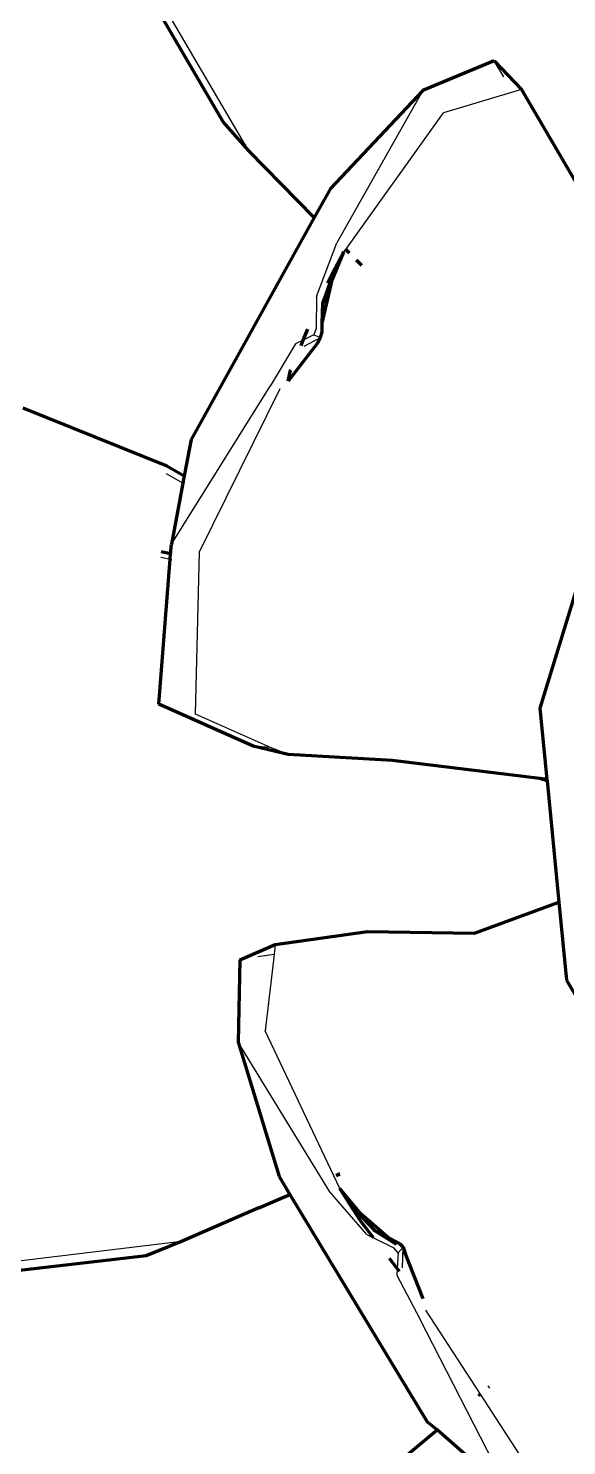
# Model space of a CAD drawing. Header units: millimetres. Extents: x 4307 to 31003, y 2809 to 20009.
# Drawn here: x 10981.3 to 11007.7, y 13263.7 to 13333.4 of the extents above; entities that cross this region are included whole.
import ezdxf

# ---------------------------------------------------------------- set-up
doc = ezdxf.new("R2010")
doc.units = ezdxf.units.MM
doc.layers.add('ProfileEdges', color=7, linetype='Continuous')

msp = doc.modelspace()

# ---------------------------------------------------------------- linework, layer by layer
for p, q in [((10991.894, 13327.674), (10987.496, 13335.2)), ((11004.603, 13330.997), (11004.137, 13331.771)), ((11000.641, 13330.317), (10996.412, 13322.835)), ((11005.47, 13330.367), (11001.651, 13329.226)), ((10996.86, 13322.504), (11001.651, 13329.226)), ((10991.894, 13327.674), (10991.928, 13327.639)), ((10992.097, 13327.351), (10991.928, 13327.639)), ((10995.415, 13320.197), (10996.412, 13322.835)), ((10996.752, 13322.399), (10996.86, 13322.504)), ((10995.415, 13320.197), (10995.396, 13318.626)), ((10995.396, 13318.626), (10995.29, 13318.313)), ((10994.389, 13317.871), (10993.14, 13315.789)), ((10994.769, 13318.057), (10994.389, 13317.871)), ((10995.29, 13318.313), (10994.769, 13318.057)), ((10994.811, 13317.751), (10995.612, 13318.176)), ((10995.29, 13318.313), (10995.612, 13318.176)), ((10988.298, 13308.034), (10993.14, 13315.789)), ((10989.672, 13307.661), (10993.633, 13315.671)), ((10988.857, 13311.025), (10988.049, 13311.484)), ((10987.78, 13307.388), (10988.239, 13307.289)), ((10988.239, 13307.289), (10988.325, 13307.27)), ((10989.476, 13299.674), (10989.672, 13307.661)), ((10993.155, 13298.047), (10989.476, 13299.674)), ((10993.155, 13298.047), (10992.316, 13298.103)), ((10994.024, 13297.691), (10993.155, 13298.047)), ((10993.333, 13287.875), (10992.545, 13287.751)), ((10993.333, 13287.875), (10992.905, 13284.118)), ((10993.389, 13288.36), (10993.333, 13287.875)), ((10996.072, 13276.215), (10991.576, 13283.564)), ((10996.565, 13276.369), (10992.905, 13284.118)), ((10996.544, 13277.143), (10996.361, 13277.069)), ((10997.879, 13274.124), (10996.072, 13276.215)), ((10997.879, 13274.124), (10998.214, 13273.958)), ((10998.214, 13273.958), (10999.215, 13273.46)), ((10988.787, 13273.776), (10980.667, 13272.793)), ((10999.429, 13273.222), (10999.215, 13273.46)), ((10999.429, 13273.222), (10999.38, 13272.44)), ((10999.676, 13273.487), (10999.429, 13273.222)), ((10999.629, 13272.484), (10999.676, 13273.487)), ((10999.38, 13272.44), (10999.36, 13272.115)), ((10999.36, 13272.115), (11000.493, 13269.967)), ((11003.458, 13266.28), (11000.788, 13270.407)), ((11004.68, 13261.793), (11000.493, 13269.967)), ((11005.572, 13263.014), (11003.458, 13266.28))]:
    msp.add_line(p, q)
at = {"layer": 'ProfileEdges', "lineweight": 211}
for p, q in [((10990.831, 13328.771), (10986.155, 13336.828)), ((11004.137, 13331.771), (11000.641, 13330.317)), ((11004.137, 13331.771), (11005.47, 13330.367)), ((11000.641, 13330.317), (10996.099, 13325.507)), ((11005.47, 13330.367), (11008.104, 13325.867)), ((10992.097, 13327.351), (10990.831, 13328.771)), ((10995.309, 13324.082), (10992.097, 13327.351)), ((10996.099, 13325.507), (10995.309, 13324.082)), ((10995.309, 13324.082), (10989.259, 13313.175)), ((10996.188, 13321.006), (10996.752, 13322.399)), ((10996.315, 13321.558), (10996.752, 13322.399)), ((10997.033, 13322.327), (10996.86, 13322.504)), ((10997.637, 13321.713), (10997.372, 13321.982)), ((10996.315, 13321.558), (10995.726, 13319.862)), ((10995.954, 13320.854), (10996.315, 13321.558)), ((10996.188, 13321.006), (10996.315, 13321.558)), ((10995.703, 13318.887), (10996.188, 13321.006)), ((10995.726, 13319.862), (10996.188, 13321.006)), ((10995.703, 13318.887), (10995.726, 13319.862)), ((10994.769, 13318.057), (10994.996, 13318.597)), ((10995.612, 13318.176), (10995.693, 13318.44)), ((10995.693, 13318.44), (10995.703, 13318.887)), ((10995.459, 13317.908), (10994.027, 13316.037)), ((10994.659, 13317.794), (10994.769, 13318.057)), ((10995.612, 13318.176), (10995.459, 13317.908)), ((10994.027, 13316.037), (10994.147, 13316.572)), ((10994.147, 13316.572), (10994.157, 13316.597)), ((10981.014, 13314.734), (10988.075, 13311.878)), ((10989.259, 13313.175), (10988.925, 13311.385)), ((10988.075, 13311.878), (10988.925, 13311.385)), ((10988.857, 13311.025), (10988.298, 13308.034)), ((10988.925, 13311.385), (10988.857, 13311.025)), ((10988.261, 13307.557), (10988.298, 13308.034)), ((10987.676, 13300.164), (10988.239, 13307.289)), ((10988.261, 13307.557), (10987.798, 13307.66)), ((10988.239, 13307.289), (10988.261, 13307.557)), ((10988.315, 13307.545), (10988.261, 13307.557)), ((11008.214, 13305.953), (11006.38, 13299.98)), ((10992.316, 13298.103), (10987.676, 13300.164)), ((11006.38, 13299.98), (11006.721, 13296.476)), ((10994.024, 13297.691), (10992.316, 13298.103)), ((10999.147, 13297.396), (10994.024, 13297.691)), ((11006.379, 13296.518), (10999.147, 13297.396)), ((11006.729, 13296.404), (11006.379, 13296.518)), ((11006.721, 13296.476), (11006.379, 13296.518)), ((11006.721, 13296.476), (11006.729, 13296.404)), ((11006.729, 13296.404), (11007.309, 13290.444)), ((11003.167, 13288.918), (11007.309, 13290.444)), ((11007.309, 13290.444), (11007.683, 13286.612)), ((10993.389, 13288.36), (10997.915, 13289.001)), ((10997.915, 13289.001), (11003.167, 13288.918)), ((10991.654, 13287.61), (10993.389, 13288.36)), ((10991.654, 13287.61), (10991.576, 13283.564)), ((11007.683, 13286.612), (11010.621, 13281.664)), ((10991.576, 13283.564), (10993.583, 13276.972)), ((10993.583, 13276.972), (10994.116, 13276.087)), ((10996.376, 13277.018), (10996.561, 13277.093)), ((10992.585, 13275.434), (10994.116, 13276.087)), ((10994.116, 13276.087), (11000.847, 13264.92)), ((10997.069, 13275.575), (10996.565, 13276.369)), ((10997.59, 13275.126), (10996.565, 13276.369)), ((10992.585, 13275.434), (10988.787, 13273.776)), ((10997.069, 13275.575), (10998.278, 13274.291)), ((10997.578, 13274.784), (10997.069, 13275.575)), ((10997.59, 13275.126), (10997.069, 13275.575)), ((10998.214, 13273.958), (10997.578, 13274.784)), ((10998.278, 13274.291), (10997.59, 13275.126)), ((10998.956, 13273.949), (10997.59, 13275.126)), ((10999.335, 13273.622), (10998.278, 13274.291)), ((10998.956, 13273.949), (10998.278, 13274.291)), ((10999.491, 13273.679), (10998.956, 13273.949)), ((10999.335, 13273.622), (10998.956, 13273.949)), ((10988.787, 13273.776), (10987.058, 13273.07)), ((10999.491, 13273.679), (10999.676, 13273.487)), ((10999.676, 13273.487), (10999.775, 13273.2)), ((11000.652, 13270.955), (10999.775, 13273.2)), ((10987.058, 13273.07), (10978.743, 13272.108)), ((10999.38, 13272.44), (10998.999, 13272.936)), ((10999.492, 13272.295), (10999.38, 13272.44)), ((11003.374, 13266.21), (11003.458, 13266.28)), ((11003.861, 13266.615), (11003.903, 13266.65)), ((11001.339, 13264.518), (11000.847, 13264.92)), ((10999.775, 13263.216), (11001.339, 13264.518)), ((11004.056, 13262.136), (11001.339, 13264.518))]:
    msp.add_line(p, q, dxfattribs=at)

doc.saveas('drawing.dxf')
